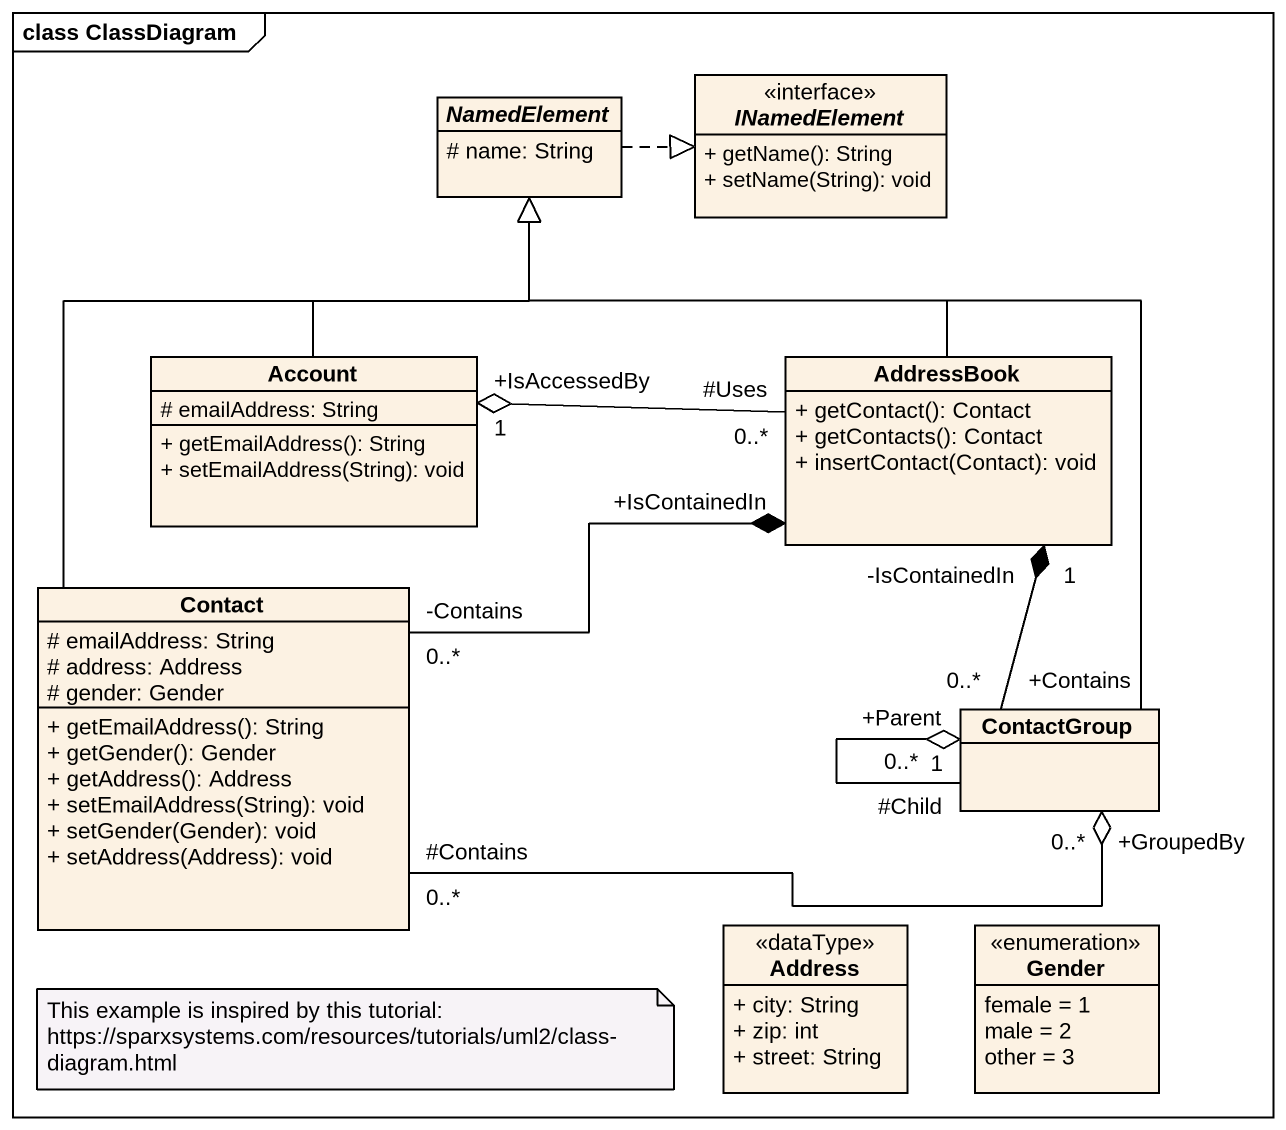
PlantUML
@startuml
mainframe class ClassDiagram
hide circle
hide empty members
skinparam classAttributeIconSize 0
abstract class NamedElement {
  # name: String
}
interface INamedElement {
  + getName(): String
  + setName(String): void
}
class Account {
  # emailAddress: String
  + getEmailAddress(): String
  + setEmailAddress(String): void
}
class AddressBook {
  + getContact(): Contact
  + getContacts(): Contact
  + insertContact(Contact): void
}
class Contact {
  # emailAddress: String
  # address: Address
  # gender: Gender
  + getEmailAddress(): String
  + getGender(): Gender
  + getAddress(): Address
  + setEmailAddress(String): void
  + setGender(Gender): void
  + setAddress(Address): void
}
class ContactGroup
class Address <<dataType>> {
  + city: String
  + zip: int
  + street: String
}
enum Gender {
  female = 1
  male = 2
  other = 3
}
NamedElement .right.|> INamedElement
Account -up-|> NamedElement
Account "+IsAccessedBy\n1" o-right- "#Uses\n0..*" AddressBook
AddressBook -up-|> NamedElement
AddressBook "-IsContainedIn\n1" *-- "+Contains\n0..*" ContactGroup
Contact -up-|> NamedElement
Contact "-Contains\n0..*" -right-* "+IsContainedIn" AddressBook
ContactGroup -up-|> NamedElement
ContactGroup "+GroupedBy\n0..*" o-left- "#Contains\n0..*" Contact
ContactGroup "+Parent\n1" o-- "#Child\n0..*" ContactGroup
note as N1
  This example is inspired by this tutorial:
  https://sparxsystems.com/resources/tutorials/uml2/class-diagram.html
end note
@enduml
